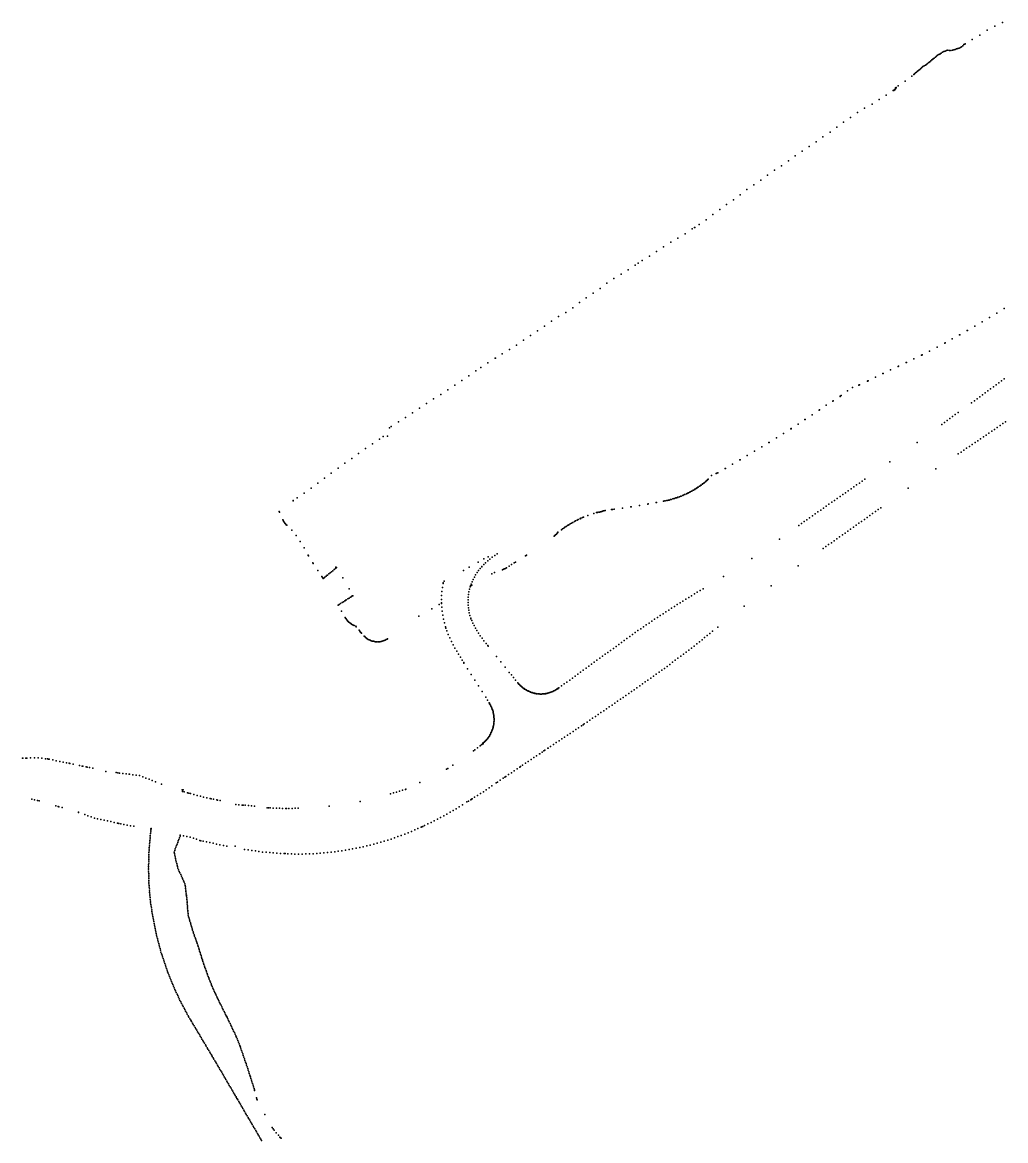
# Model space of a CAD drawing. Header units: metres. Extents: x 254871 to 264190, y 6271272 to 6280437.
# Drawn here: x 260120 to 260704, y 6278242 to 6278906 of the extents above; entities that cross this region are included whole.
import ezdxf

# ---------------------------------------------------------------- set-up
doc = ezdxf.new("R2010")
doc.units = ezdxf.units.M

msp = doc.modelspace()

# ---------------------------------------------------------------- linework, layer by layer
at = {"layer": 'Puntos'}
for p in [(260702.53, 6278906.41), (260693.41, 6278901.7), (260697.94, 6278904.17), (260679.54, 6278893.19), (260680, 6278893.48), (260680.27, 6278893.65), (260684.49, 6278896.21), (260688.96, 6278898.9), (260663.21, 6278886.42), (260663.93, 6278886.88), (260664.69, 6278887.24), (260665.2, 6278887.55), (260665.41, 6278887.69), (260666.12, 6278888.17), (260666.85, 6278888.62), (260667.6, 6278889.02), (260668.37, 6278889.38), (260669.15, 6278889.72), (260670, 6278889.85), (260670.02, 6278889.85), (260670.93, 6278889.74), (260671.84, 6278889.68), (260672.67, 6278889.83), (260673.47, 6278890.09), (260674.26, 6278890.36), (260675.06, 6278890.6), (260675.31, 6278890.68), (260675.85, 6278890.85), (260676.65, 6278891.1), (260677.43, 6278891.39), (260678.18, 6278891.82), (260678.84, 6278892.57), (260654.6, 6278879.56), (260655.21, 6278880.15), (260655.93, 6278880.55), (260656.66, 6278880.94), (260656.77, 6278880.99), (260657.34, 6278881.41), (260657.95, 6278882.01), (260658.62, 6278882.52), (260659.29, 6278883.02), (260659.95, 6278883.55), (260660.58, 6278884.16), (260660.87, 6278884.38), (260661.24, 6278884.72), (260661.95, 6278885.16), (260662.59, 6278885.76), (260648.7, 6278874.52), (260649.77, 6278875.5), (260650.18, 6278875.85), (260650.82, 6278876.36), (260651.44, 6278876.9), (260652.05, 6278877.46), (260652.58, 6278877.89), (260652.69, 6278877.97), (260653.38, 6278878.42), (260654.02, 6278878.93), (260638.01, 6278866.22), (260638.45, 6278866.41), (260638.56, 6278866.56), (260638.66, 6278866.7), (260638.76, 6278866.82), (260638.82, 6278867.46), (260638.83, 6278867.26), (260638.85, 6278866.94), (260638.93, 6278867.58), (260638.95, 6278867.04), (260639.14, 6278867.58), (260639.29, 6278867.63), (260639.4, 6278867.72), (260640.5, 6278868.78), (260644.67, 6278871.55), (260629.11, 6278860.63), (260633.36, 6278863.27), (260637.54, 6278866.02), (260637.92, 6278866.03), (260620.49, 6278855.53), (260624.98, 6278857.81), (260608.11, 6278847.06), (260612.23, 6278849.9), (260616.3, 6278852.81), (260600.02, 6278841.18), (260604.09, 6278844.08), (260591.84, 6278835.41), (260595.83, 6278838.44), (260579.38, 6278827.07), (260583.49, 6278829.91), (260587.68, 6278832.65), (260571.26, 6278821.22), (260575.32, 6278824.14), (260562.96, 6278815.63), (260567.03, 6278818.55), (260550.58, 6278807.16), (260554.76, 6278809.9), (260558.92, 6278812.69), (260542.61, 6278801.09), (260546.73, 6278803.92), (260534.49, 6278795.25), (260538.51, 6278798.23), (260526.5, 6278789.2), (260530.39, 6278792.38), (260514.04, 6278780.85), (260518.04, 6278783.86), (260519.6, 6278784.59), (260519.62, 6278784.61), (260522.34, 6278786.42), (260505.39, 6278775.79), (260509.7, 6278778.34), (260492.86, 6278767.54), (260497.02, 6278770.31), (260501.18, 6278773.08), (260484.33, 6278762.3), (260486.12, 6278763.49), (260488.49, 6278765.07), (260471.65, 6278754.26), (260475.88, 6278756.93), (260480.19, 6278759.49), (260463.52, 6278748.44), (260467.5, 6278751.47), (260455.2, 6278742.89), (260459.37, 6278745.65), (260443.02, 6278734.13), (260447.16, 6278736.93), (260451.14, 6278739.97), (260699.01, 6278733.71), (260699.13, 6278733.78), (260703.38, 6278736.42), (260703.44, 6278736.45), (260434.49, 6278728.88), (260438.65, 6278731.66), (260690.32, 6278728.5), (260690.41, 6278728.55), (260694.71, 6278731.13), (260694.72, 6278731.13), (260422.1, 6278720.42), (260426.23, 6278723.24), (260430.37, 6278726.05), (260677.01, 6278720.79), (260677.19, 6278720.89), (260681.56, 6278723.36), (260681.62, 6278723.4), (260681.69, 6278723.44), (260686, 6278725.98), (260413.85, 6278714.78), (260417.98, 6278717.6), (260663.56, 6278713.46), (260663.75, 6278713.56), (260668.18, 6278715.94), (260668.33, 6278716.02), (260672.65, 6278718.44), (260401.06, 6278706.92), (260401.23, 6278707.02), (260405.36, 6278709.48), (260409.56, 6278712.19), (260654.3, 6278708.71), (260654.48, 6278708.8), (260654.68, 6278708.89), (260659.1, 6278711.2), (260392.67, 6278701.47), (260396.78, 6278704.3), (260640.51, 6278702.08), (260640.72, 6278702.18), (260645.28, 6278704.37), (260645.37, 6278704.41), (260649.8, 6278706.6), (260381.28, 6278693.75), (260385.41, 6278696.57), (260389.54, 6278699.38), (260622.67, 6278693.55), (260627.02, 6278695.77), (260631.46, 6278697.86), (260631.54, 6278697.89), (260635.99, 6278700.04), (260703.53, 6278694.68), (260373.02, 6278688.11), (260377.15, 6278690.93), (260610.36, 6278687.61), (260613.34, 6278689.61), (260617.09, 6278691.05), (260617.32, 6278691.15), (260617.58, 6278691.26), (260622.22, 6278693.33), (260622.55, 6278693.49), (260693.82, 6278687.62), (260695.43, 6278688.8), (260697.05, 6278689.99), (260698.66, 6278691.17), (260700.28, 6278692.35), (260701.9, 6278693.51), (260364.52, 6278682.83), (260368.85, 6278685.35), (260601.71, 6278681.55), (260601.79, 6278681.61), (260605.99, 6278684.33), (260606.12, 6278684.41), (260606.61, 6278684.76), (260684.14, 6278680.53), (260685.75, 6278681.71), (260687.36, 6278682.89), (260688.98, 6278684.08), (260690.59, 6278685.26), (260692.21, 6278686.44), (260352.04, 6278674.51), (260356.18, 6278677.3), (260360.33, 6278680.09), (260593.62, 6278676.18), (260593.74, 6278676.27), (260597.66, 6278679), (260676.05, 6278674.64), (260343.62, 6278669.1), (260347.82, 6278671.81), (260581.03, 6278667.9), (260585.11, 6278670.53), (260585.18, 6278670.58), (260589.37, 6278673.32), (260589.44, 6278673.37), (260589.47, 6278673.39), (260666.36, 6278667.57), (260667.97, 6278668.75), (260669.59, 6278669.93), (260671.2, 6278671.11), (260672.82, 6278672.28), (260674.44, 6278673.46), (260701.02, 6278666.99), (260702.68, 6278668.11), (260704.33, 6278669.24), (260334.61, 6278660.44), (260337.21, 6278660.76), (260338.31, 6278665.66), (260339.43, 6278666.38), (260572.41, 6278662.24), (260572.46, 6278662.27), (260576.7, 6278664.94), (260576.93, 6278665.09), (260577.03, 6278665.16), (260692.76, 6278661.36), (260694.41, 6278662.48), (260696.07, 6278663.6), (260697.72, 6278664.73), (260699.37, 6278665.86), (260328.28, 6278656.1), (260332.41, 6278658.91), (260559.43, 6278654.32), (260563.71, 6278656.85), (260563.9, 6278656.97), (260568.15, 6278659.6), (260651.83, 6278656.94), (260682.82, 6278654.62), (260684.48, 6278655.74), (260686.13, 6278656.87), (260687.79, 6278657.99), (260689.45, 6278659.11), (260691.1, 6278660.23), (260315.98, 6278647.51), (260320.03, 6278650.45), (260324.09, 6278653.37), (260550.85, 6278649.22), (260555.1, 6278651.72), (260555.17, 6278651.76), (260676.19, 6278650.14), (260677.85, 6278651.26), (260679.51, 6278652.37), (260681.17, 6278653.5), (260307.84, 6278641.7), (260311.88, 6278644.65), (260537.68, 6278641.41), (260537.78, 6278641.47), (260537.84, 6278641.5), (260542.15, 6278644.03), (260546.46, 6278646.55), (260546.64, 6278646.65), (260635.5, 6278645.39), (260662.92, 6278641.21), (260299.78, 6278635.77), (260303.79, 6278638.77), (260526.57, 6278634.07), (260526.72, 6278634.2), (260527.12, 6278634.57), (260527.26, 6278634.7), (260527.33, 6278634.78), (260527.62, 6278635.08), (260529.67, 6278637.31), (260532.4, 6278638.5), (260532.82, 6278638.7), (260533.31, 6278638.95), (260619.08, 6278633.96), (260620.73, 6278635.11), (260291.78, 6278629.75), (260295.83, 6278632.7), (260516.73, 6278627.45), (260517, 6278627.59), (260517.8, 6278628.04), (260517.92, 6278628.1), (260518.71, 6278628.56), (260518.73, 6278628.57), (260518.84, 6278628.63), (260519.62, 6278629.1), (260519.8, 6278629.2), (260520.57, 6278629.68), (260520.64, 6278629.73), (260521.12, 6278630.03), (260521.25, 6278630.12), (260521.55, 6278630.31), (260521.61, 6278630.35), (260521.67, 6278630.4), (260522.43, 6278630.91), (260522.61, 6278631.03), (260523.35, 6278631.56), (260523.5, 6278631.67), (260524.23, 6278632.21), (260524.36, 6278632.3), (260525.07, 6278632.85), (260525.08, 6278632.86), (260525.25, 6278632.99), (260525.95, 6278633.55), (260526.14, 6278633.71), (260610.88, 6278628.25), (260612.52, 6278629.39), (260614.16, 6278630.54), (260615.8, 6278631.68), (260617.44, 6278632.82), (260646.52, 6278629.75), (260281.11, 6278622.34), (260281.15, 6278622.37), (260281.19, 6278622.4), (260283.55, 6278624.07), (260287.7, 6278626.86), (260496.83, 6278621.27), (260496.92, 6278621.29), (260501.04, 6278622.05), (260501.84, 6278622.2), (260502.05, 6278622.23), (260502.1, 6278622.24), (260502.99, 6278622.43), (260503.22, 6278622.48), (260504.11, 6278622.68), (260504.4, 6278622.75), (260505.29, 6278622.98), (260505.35, 6278623), (260505.72, 6278623.11), (260506.59, 6278623.38), (260506.63, 6278623.39), (260507.51, 6278623.66), (260507.62, 6278623.7), (260508.49, 6278623.98), (260508.54, 6278624), (260508.78, 6278624.08), (260508.84, 6278624.1), (260508.92, 6278624.13), (260509.54, 6278624.35), (260509.71, 6278624.41), (260510.56, 6278624.72), (260511.42, 6278625.03), (260511.68, 6278625.14), (260512.54, 6278625.48), (260512.65, 6278625.52), (260512.82, 6278625.6), (260513.66, 6278625.96), (260513.87, 6278626.06), (260514.7, 6278626.44), (260514.77, 6278626.47), (260515.14, 6278626.65), (260515.16, 6278626.66), (260515.62, 6278626.87), (260515.75, 6278626.94), (260515.92, 6278627.03), (260601.03, 6278621.39), (260602.67, 6278622.54), (260604.31, 6278623.68), (260605.95, 6278624.83), (260607.59, 6278625.97), (260609.23, 6278627.11), (260272.76, 6278615.93), (260272.76, 6278615.93), (260272.93, 6278615.55), (260459.71, 6278614.79), (260461.35, 6278615.28), (260461.78, 6278615.4), (260461.86, 6278615.4), (260462.37, 6278615.46), (260463.02, 6278615.56), (260463.66, 6278615.71), (260463.89, 6278615.78), (260464.49, 6278615.95), (260464.88, 6278616.08), (260465.5, 6278616.31), (260465.65, 6278616.38), (260465.68, 6278616.39), (260466.39, 6278616.54), (260470.14, 6278617.08), (260470.42, 6278617.11), (260470.61, 6278617.13), (260470.87, 6278617.17), (260471.85, 6278617.33), (260476.72, 6278618.01), (260476.81, 6278618.02), (260481.76, 6278618.76), (260481.9, 6278618.78), (260486.81, 6278619.59), (260491.73, 6278620.37), (260491.91, 6278620.4), (260591.2, 6278614.51), (260592.84, 6278615.66), (260594.48, 6278616.8), (260596.11, 6278617.95), (260597.75, 6278619.1), (260599.39, 6278620.25), (260625.31, 6278614.72), (260626.94, 6278615.88), (260628.57, 6278617.04), (260630.2, 6278618.2), (260275.06, 6278610.95), (260275.16, 6278610.74), (260275.47, 6278610.16), (260275.82, 6278609.61), (260276.2, 6278609.08), (260276.61, 6278608.57), (260277.06, 6278608.09), (260277.28, 6278607.88), (260444.03, 6278607.55), (260444.47, 6278607.82), (260444.53, 6278607.86), (260444.84, 6278608.04), (260445.63, 6278608.52), (260446.43, 6278608.98), (260447.28, 6278609.47), (260448.18, 6278609.98), (260448.19, 6278609.99), (260448.86, 6278610.35), (260449.74, 6278610.82), (260450.39, 6278611.16), (260451.53, 6278611.68), (260451.68, 6278611.74), (260451.7, 6278611.75), (260451.95, 6278611.87), (260452, 6278611.89), (260452.95, 6278612.32), (260453.04, 6278612.36), (260453.62, 6278612.63), (260456.07, 6278613.53), (260581.39, 6278607.59), (260583.03, 6278608.75), (260584.66, 6278609.91), (260586.29, 6278611.07), (260587.92, 6278612.21), (260589.56, 6278613.36), (260615.53, 6278607.76), (260617.16, 6278608.92), (260618.79, 6278610.08), (260620.42, 6278611.24), (260622.05, 6278612.4), (260623.68, 6278613.56), (260280.42, 6278604.93), (260282.84, 6278601.76), (260436.08, 6278601.35), (260436.47, 6278601.64), (260436.98, 6278602.05), (260437.45, 6278602.5), (260437.9, 6278602.98), (260438.32, 6278603.48), (260438.4, 6278603.59), (260440.43, 6278605.11), (260441.13, 6278605.62), (260441.81, 6278606.1), (260442.54, 6278606.59), (260443.3, 6278607.09), (260605.71, 6278600.86), (260607.35, 6278602.01), (260608.99, 6278603.15), (260610.63, 6278604.3), (260612.27, 6278605.45), (260613.91, 6278606.59), (260285.35, 6278598.2), (260287.59, 6278594.33), (260569.98, 6278599.49), (260595.88, 6278593.98), (260597.52, 6278595.12), (260599.16, 6278596.27), (260600.8, 6278597.42), (260602.44, 6278598.56), (260604.08, 6278599.71), (260289.97, 6278590.02), (260290.06, 6278589.85), (260290.17, 6278589.67), (260394.43, 6278587.8), (260394.43, 6278587.8), (260396.9, 6278589.02), (260396.9, 6278589.02), (260398, 6278587.7), (260398, 6278587.7), (260399.38, 6278588.75), (260399.38, 6278588.75), (260400.82, 6278589.8), (260400.82, 6278589.8), (260402.32, 6278590.84), (260402.32, 6278590.84), (260419.19, 6278589.66), (260419.5, 6278589.86), (260419.64, 6278589.96), (260553.52, 6278588.12), (260292.77, 6278585.39), (260292.98, 6278585.06), (260295.73, 6278580.89), (260295.76, 6278580.85), (260304.67, 6278580.79), (260305.44, 6278581.44), (260306.21, 6278582.09), (260306.46, 6278582.83), (260306.69, 6278582.49), (260306.91, 6278582.68), (260382.23, 6278580.84), (260382.23, 6278580.84), (260385.72, 6278582.83), (260385.72, 6278582.83), (260390.95, 6278585.81), (260390.95, 6278585.81), (260391.26, 6278580.91), (260391.26, 6278580.91), (260392.2, 6278582.12), (260392.2, 6278582.12), (260393.11, 6278583.18), (260393.11, 6278583.18), (260393.21, 6278583.29), (260393.21, 6278583.29), (260394.29, 6278584.42), (260394.29, 6278584.42), (260395.46, 6278585.53), (260395.46, 6278585.53), (260396.69, 6278586.63), (260396.69, 6278586.63), (260405.5, 6278581.35), (260405.54, 6278581.37), (260406.15, 6278581.6), (260406.75, 6278581.87), (260407.32, 6278582.18), (260407.88, 6278582.52), (260407.94, 6278582.56), (260409.41, 6278583.56), (260410.86, 6278584.51), (260412.43, 6278585.49), (260413.1, 6278585.91), (260581.12, 6278583.68), (260298.14, 6278577.28), (260298.52, 6278576.75), (260298.94, 6278576.24), (260299.03, 6278576.14), (260299.25, 6278576.32), (260300.03, 6278576.95), (260300.81, 6278577.58), (260301.39, 6278578.05), (260301.59, 6278578.21), (260302.37, 6278578.84), (260303.13, 6278579.49), (260303.9, 6278580.14), (260310.62, 6278576.5), (260370.81, 6278574.51), (260370.81, 6278574.51), (260387.39, 6278574.2), (260387.39, 6278574.2), (260388.03, 6278575.62), (260388.03, 6278575.62), (260388.76, 6278576.99), (260388.76, 6278576.99), (260389.53, 6278578.34), (260389.53, 6278578.34), (260390.37, 6278579.64), (260390.37, 6278579.64), (260399.13, 6278578.97), (260400.72, 6278579.75), (260536.69, 6278577.29), (260314.31, 6278569.96), (260369.52, 6278568.48), (260369.52, 6278568.48), (260369.82, 6278570.83), (260369.82, 6278570.83), (260370.21, 6278573.16), (260370.21, 6278573.16), (260370.32, 6278573.65), (260370.32, 6278573.65), (260385.56, 6278568.23), (260385.9, 6278569.76), (260386.32, 6278571.27), (260386.48, 6278571.76), (260386.81, 6278572.75), (260386.81, 6278572.75), (260387.08, 6278572.09), (260387.17, 6278572.15), (260387.19, 6278572.15), (260521.19, 6278568.03), (260522.91, 6278569.06), (260524.64, 6278570.09), (260564.98, 6278571.87), (260308.49, 6278560.76), (260309.33, 6278561.3), (260310.18, 6278561.84), (260311.02, 6278562.38), (260311.86, 6278562.92), (260312.17, 6278563.12), (260312.2, 6278563.14), (260312.7, 6278563.46), (260313.55, 6278564), (260314.39, 6278564.54), (260315.23, 6278565.08), (260315.33, 6278565.14), (260316.07, 6278565.62), (260316.34, 6278565.79), (260316.5, 6278565.89), (260367.8, 6278560.76), (260369.26, 6278563.77), (260369.26, 6278563.77), (260369.28, 6278561.62), (260369.28, 6278561.4), (260369.33, 6278566.13), (260369.33, 6278566.13), (260385.02, 6278561.98), (260385.03, 6278563.55), (260385.13, 6278565.12), (260385.29, 6278566.68), (260510.98, 6278561.69), (260512.68, 6278562.75), (260514.38, 6278563.81), (260516.07, 6278564.88), (260517.77, 6278565.94), (260519.47, 6278567), (260307.91, 6278560.39), (260309.93, 6278556.83), (260363.46, 6278558.2), (260363.52, 6278558.24), (260369.39, 6278559.04), (260369.63, 6278556.69), (260369.99, 6278554.35), (260385.1, 6278560.4), (260385.23, 6278558.83), (260385.43, 6278557.26), (260385.72, 6278555.71), (260386.11, 6278554.17), (260499.17, 6278554.14), (260500.83, 6278555.26), (260502.49, 6278556.38), (260504.19, 6278557.44), (260505.89, 6278558.5), (260507.58, 6278559.56), (260509.28, 6278560.63), (260549.08, 6278559.71), (260312.07, 6278552.9), (260312.19, 6278552.69), (260312.53, 6278552.13), (260312.91, 6278551.6), (260313.33, 6278551.09), (260313.78, 6278550.62), (260314.25, 6278550.17), (260314.76, 6278549.75), (260315.29, 6278549.37), (260315.85, 6278549.03), (260316.43, 6278548.72), (260317.02, 6278548.45), (260317.35, 6278548.32), (260318.3, 6278547.76), (260318.56, 6278547.46), (260355.8, 6278553.77), (260370.46, 6278552.03), (260371.02, 6278549.73), (260371.61, 6278547.42), (260386.59, 6278552.66), (260386.75, 6278552.19), (260387.16, 6278551.17), (260387.82, 6278549.68), (260388.57, 6278548.19), (260489.22, 6278547.44), (260490.87, 6278548.55), (260492.53, 6278549.67), (260494.19, 6278550.79), (260495.85, 6278551.91), (260497.51, 6278553.02), (260320.35, 6278545.39), (260320.72, 6278544.88), (260320.98, 6278544.56), (260321.31, 6278544.16), (260321.47, 6278543.97), (260321.65, 6278543.77), (260323.39, 6278541.89), (260323.66, 6278541.62), (260324.13, 6278541.17), (260371.83, 6278546.7), (260372.34, 6278545.16), (260373.18, 6278542.97), (260374.1, 6278540.85), (260389.4, 6278546.7), (260390.27, 6278545.19), (260391.21, 6278543.66), (260392.24, 6278542.15), (260481.04, 6278541.68), (260482.66, 6278542.86), (260484.28, 6278544.03), (260485.9, 6278545.2), (260487.56, 6278546.32), (260525.53, 6278541.04), (260527.1, 6278542.29), (260528.66, 6278543.55), (260530.22, 6278544.8), (260533.35, 6278547.31), (260324.64, 6278540.76), (260325.17, 6278540.38), (260325.73, 6278540.03), (260326.3, 6278539.72), (260326.9, 6278539.45), (260327.51, 6278539.22), (260328.14, 6278539.03), (260328.18, 6278539.02), (260328.82, 6278538.85), (260329.41, 6278538.72), (260330.06, 6278538.61), (260330.71, 6278538.54), (260331.36, 6278538.52), (260332.02, 6278538.54), (260332.67, 6278538.61), (260333.31, 6278538.72), (260333.95, 6278538.86), (260334.58, 6278539.05), (260335.19, 6278539.28), (260335.79, 6278539.55), (260336.36, 6278539.86), (260336.92, 6278540.21), (260337.2, 6278540.4), (260375.08, 6278538.8), (260376.1, 6278536.8), (260377.17, 6278534.87), (260393.33, 6278540.64), (260394.48, 6278539.12), (260395.69, 6278537.59), (260396.73, 6278536.31), (260396.94, 6278536.04), (260471.32, 6278534.64), (260472.94, 6278535.82), (260474.56, 6278536.99), (260476.18, 6278538.16), (260477.8, 6278539.34), (260479.42, 6278540.51), (260517.71, 6278534.78), (260519.28, 6278536.03), (260520.84, 6278537.28), (260522.4, 6278538.54), (260523.97, 6278539.79), (260378.25, 6278532.99), (260379.35, 6278531.16), (260380.44, 6278529.36), (260381.52, 6278527.62), (260401.94, 6278529.78), (260461.59, 6278527.62), (260463.21, 6278528.79), (260464.83, 6278529.96), (260466.45, 6278531.13), (260468.08, 6278532.3), (260469.7, 6278533.47), (260508.1, 6278527.58), (260509.7, 6278528.78), (260511.31, 6278529.98), (260512.91, 6278531.18), (260514.51, 6278532.38), (260516.11, 6278533.58), (260382.41, 6278526.2), (260382.6, 6278525.91), (260384.73, 6278522.52), (260404.46, 6278526.66), (260406.97, 6278523.54), (260453.48, 6278521.77), (260455.1, 6278522.94), (260456.72, 6278524.11), (260458.34, 6278525.28), (260459.97, 6278526.45), (260500.06, 6278521.63), (260501.7, 6278522.79), (260503.3, 6278523.99), (260504.9, 6278525.18), (260506.5, 6278526.38), (260386.87, 6278519.13), (260389.02, 6278515.75), (260409.49, 6278520.42), (260410.75, 6278518.86), (260412, 6278517.3), (260413.26, 6278515.74), (260443.78, 6278514.69), (260445.4, 6278515.87), (260447.01, 6278517.05), (260448.63, 6278518.23), (260450.24, 6278519.41), (260451.86, 6278520.59), (260490.25, 6278514.72), (260491.89, 6278515.87), (260493.52, 6278517.02), (260495.16, 6278518.18), (260496.79, 6278519.33), (260498.43, 6278520.48), (260391.17, 6278512.38), (260393.33, 6278509), (260414.52, 6278514.18), (260414.54, 6278514.15), (260414.58, 6278514.1), (260415.02, 6278513.57), (260415.13, 6278513.43), (260415.2, 6278513.49), (260415.54, 6278513.12), (260416.01, 6278512.64), (260416.16, 6278512.49), (260416.5, 6278512.17), (260417.01, 6278511.73), (260417.19, 6278511.58), (260417.53, 6278511.3), (260418.07, 6278510.9), (260418.28, 6278510.76), (260418.62, 6278510.52), (260419.18, 6278510.17), (260419.43, 6278510.03), (260419.76, 6278509.84), (260420.35, 6278509.53), (260420.63, 6278509.4), (260420.95, 6278509.25), (260421.56, 6278508.99), (260421.86, 6278508.87), (260422.17, 6278508.74), (260422.79, 6278508.52), (260423.12, 6278508.41), (260423.41, 6278508.31), (260424.04, 6278508.12), (260424.4, 6278508.03), (260424.67, 6278507.96), (260425.31, 6278507.81), (260425.71, 6278507.76), (260425.96, 6278507.73), (260426.61, 6278507.65), (260427.03, 6278507.61), (260427.26, 6278507.59), (260429.69, 6278507.61), (260429.86, 6278507.62), (260430.51, 6278507.69), (260431, 6278507.76), (260431.15, 6278507.79), (260431.79, 6278507.91), (260432.29, 6278508.03), (260432.42, 6278508.06), (260433.04, 6278508.22), (260433.56, 6278508.39), (260433.66, 6278508.42), (260434.27, 6278508.63), (260434.8, 6278508.84), (260434.87, 6278508.87), (260435.46, 6278509.13), (260435.99, 6278509.39), (260436.04, 6278509.41), (260436.6, 6278509.72), (260437.13, 6278510.03), (260437.16, 6278510.05), (260437.69, 6278510.4), (260438.22, 6278510.77), (260438.28, 6278510.68), (260438.28, 6278510.68), (260438.93, 6278511.16), (260440.55, 6278512.34), (260442.17, 6278513.52), (260480.42, 6278507.84), (260482.06, 6278508.98), (260483.71, 6278510.12), (260485.35, 6278511.26), (260486.98, 6278512.41), (260488.62, 6278513.57), (260395.48, 6278505.63), (260396.56, 6278503.94), (260397.64, 6278502.25), (260397.65, 6278502.22), (260397.83, 6278501.79), (260397.96, 6278501.58), (260398.31, 6278500.97), (260398.32, 6278500.95), (260427.91, 6278507.56), (260428.36, 6278507.55), (260428.56, 6278507.55), (260429.21, 6278507.57), (260470.56, 6278501), (260472.2, 6278502.14), (260473.84, 6278503.28), (260475.49, 6278504.42), (260477.13, 6278505.56), (260478.78, 6278506.7), (260398.63, 6278500.35), (260398.92, 6278499.71), (260398.94, 6278499.67), (260399.18, 6278499.07), (260399.42, 6278498.42), (260399.45, 6278498.35), (260399.64, 6278497.76), (260399.83, 6278497.09), (260399.85, 6278497), (260399.99, 6278496.42), (260400.13, 6278495.74), (260400.15, 6278495.62), (260400.25, 6278495.06), (260400.34, 6278494.38), (260462.29, 6278495.37), (260463.95, 6278496.49), (260465.6, 6278497.62), (260467.26, 6278498.74), (260468.91, 6278499.86), (260400.01, 6278488.26), (260400.11, 6278488.68), (260400.16, 6278488.92), (260400.28, 6278489.6), (260400.33, 6278490.06), (260400.36, 6278494.24), (260400.36, 6278490.28), (260400.41, 6278493.7), (260400.42, 6278490.96), (260400.45, 6278493.01), (260400.45, 6278492.84), (260400.45, 6278491.45), (260400.46, 6278491.64), (260400.47, 6278492.33), (260452.36, 6278488.63), (260453.35, 6278489.3), (260454.02, 6278489.76), (260455.67, 6278490.88), (260457.33, 6278492), (260458.98, 6278493.13), (260460.64, 6278494.25), (260396.65, 6278481.19), (260396.89, 6278481.5), (260397.29, 6278482.05), (260397.46, 6278482.32), (260397.66, 6278482.62), (260398.02, 6278483.2), (260398.18, 6278483.5), (260398.34, 6278483.8), (260398.63, 6278484.42), (260398.78, 6278484.75), (260398.91, 6278485.03), (260399.18, 6278485.66), (260399.32, 6278486.03), (260399.42, 6278486.3), (260399.64, 6278486.94), (260399.76, 6278487.34), (260399.84, 6278487.59), (260442.36, 6278481.99), (260444.03, 6278483.1), (260445.7, 6278484.2), (260447.36, 6278485.31), (260449.03, 6278486.42), (260450.7, 6278487.53), (260388.98, 6278474.41), (260390.6, 6278475.59), (260392.21, 6278476.77), (260392.39, 6278476.9), (260393.16, 6278477.5), (260393.7, 6278478.29), (260393.71, 6278477.91), (260393.89, 6278478.05), (260394.06, 6278478.57), (260394.59, 6278479), (260394.77, 6278479.16), (260395.1, 6278479.46), (260395.58, 6278479.93), (260395.76, 6278480.13), (260396.04, 6278480.44), (260396.47, 6278480.96), (260432.37, 6278475.33), (260432.56, 6278475.46), (260434.04, 6278476.45), (260435.7, 6278477.56), (260437.36, 6278478.67), (260439.03, 6278479.78), (260440.7, 6278480.88), (260120.27, 6278469.54), (260120.6, 6278469.54), (260122.4, 6278469.55), (260122.72, 6278469.54), (260122.89, 6278469.54), (260125.18, 6278469.57), (260127.45, 6278469.6), (260129.71, 6278469.64), (260131.91, 6278469.39), (260134.09, 6278469.14), (260135.22, 6278469.01), (260135.81, 6278468.89), (260136.23, 6278468.81), (260138.33, 6278468.38), (260140.4, 6278467.95), (260388.19, 6278473.82), (260422.4, 6278468.66), (260424.06, 6278469.77), (260425.72, 6278470.88), (260427.38, 6278472), (260427.57, 6278472.12), (260429.05, 6278473.11), (260430.07, 6278473.79), (260430.71, 6278474.22), (260142.45, 6278467.54), (260144.47, 6278467.12), (260146.46, 6278466.72), (260147.98, 6278466.41), (260148.43, 6278466.31), (260150.38, 6278465.89), (260154.31, 6278465.08), (260155.81, 6278464.77), (260156.27, 6278464.68), (260158.23, 6278464.28), (260158.69, 6278464.18), (260160.19, 6278463.88), (260160.23, 6278463.87), (260162.14, 6278463.43), (260169.93, 6278461.61), (260372.16, 6278462.94), (260372.96, 6278463.41), (260375.96, 6278465.39), (260412.44, 6278461.95), (260414.11, 6278463.06), (260415.77, 6278464.17), (260416.2, 6278464.46), (260417.42, 6278465.3), (260419.07, 6278466.43), (260420.74, 6278467.54), (260175.93, 6278460.88), (260177.01, 6278460.75), (260177.93, 6278460.64), (260179.93, 6278460.39), (260181.93, 6278460.15), (260183.77, 6278459.92), (260183.93, 6278459.9), (260185.93, 6278459.66), (260187.93, 6278459.41), (260189.93, 6278459.17), (260191.81, 6278458.43), (260193.69, 6278457.68), (260195.56, 6278456.94), (260197.44, 6278456.2), (260199.31, 6278455.46), (260356.27, 6278454.93), (260401.65, 6278454.72), (260402.47, 6278455.27), (260404.12, 6278456.39), (260405.78, 6278457.51), (260406.77, 6278458.18), (260407.44, 6278458.63), (260409.11, 6278459.74), (260410.77, 6278460.85), (260202.84, 6278454.06), (260215.19, 6278450.67), (260215.2, 6278450.72), (260215.47, 6278449.67), (260215.7, 6278450.59), (260216.37, 6278449.44), (260218.3, 6278448.92), (260219.13, 6278448.7), (260220.23, 6278448.4), (260222.16, 6278447.89), (260338.87, 6278448.26), (260340.65, 6278448.79), (260342.45, 6278449.32), (260344.24, 6278449.85), (260346.04, 6278450.38), (260347.84, 6278450.91), (260348.05, 6278450.97), (260392.38, 6278448.41), (260394.14, 6278449.49), (260395.83, 6278450.67), (260397.5, 6278451.83), (260399.16, 6278452.99), (260125.83, 6278445.09), (260127.53, 6278444.71), (260129.26, 6278444.31), (260129.31, 6278444.3), (260130.17, 6278444.11), (260224.1, 6278447.37), (260226.03, 6278446.86), (260227.96, 6278446.34), (260229.92, 6278445.94), (260231.88, 6278445.53), (260232.44, 6278445.41), (260233.83, 6278445.1), (260235.77, 6278444.66), (260236.18, 6278444.57), (260237.69, 6278444.23), (260247.05, 6278441.86), (260248.95, 6278441.74), (260250.84, 6278441.63), (260251.38, 6278441.59), (260252.7, 6278441.47), (260254.56, 6278441.3), (260320.85, 6278443.73), (260381.62, 6278441.74), (260384.33, 6278443.46), (260385.24, 6278443.99), (260386.62, 6278444.8), (260387.05, 6278445.09), (260387.52, 6278445.4), (260388.83, 6278446.21), (260390.61, 6278447.31), (260140.11, 6278441.16), (260141.58, 6278440.72), (260141.85, 6278440.65), (260142.03, 6278440.6), (260143.96, 6278440.07), (260153.57, 6278437.3), (260153.61, 6278437.29), (260157.35, 6278435.94), (260159.25, 6278435.26), (260161.14, 6278434.58), (260256.41, 6278441.13), (260258.26, 6278440.91), (260265.62, 6278440.02), (260266.43, 6278439.97), (260267.48, 6278439.93), (260269.33, 6278439.85), (260271.18, 6278439.78), (260273.03, 6278439.7), (260274.88, 6278439.62), (260276.73, 6278439.55), (260277.26, 6278439.53), (260278.59, 6278439.59), (260280.44, 6278439.67), (260282.29, 6278439.76), (260284.13, 6278439.84), (260302.56, 6278440.99), (260370.58, 6278435.27), (260372.45, 6278436.29), (260374.33, 6278437.31), (260376.2, 6278438.33), (260378.01, 6278439.47), (260379.81, 6278440.61), (260163.03, 6278433.89), (260164.98, 6278433.47), (260166.94, 6278433.04), (260168.89, 6278432.62), (260170.85, 6278432.19), (260172.8, 6278431.77), (260174.76, 6278431.34), (260176.71, 6278430.91), (260177.06, 6278430.84), (260177.53, 6278430.74), (260178.67, 6278430.49), (260180.62, 6278430.06), (260182.58, 6278429.64), (260184.57, 6278429.35), (260186.56, 6278429.05), (260357.24, 6278428.49), (260357.57, 6278428.65), (260358.23, 6278428.94), (260359.18, 6278429.41), (260361.09, 6278430.37), (260363.01, 6278431.32), (260364.92, 6278432.28), (260366.83, 6278433.23), (260368.7, 6278434.25), (260196.11, 6278421.57), (260196.19, 6278422.59), (260196.28, 6278423.62), (260196.36, 6278424.64), (260196.51, 6278425.66), (260196.63, 6278427.57), (260196.63, 6278427.57), (260196.67, 6278426.68), (260196.8, 6278427.55), (260196.82, 6278427.69), (260196.82, 6278427.69), (260196.82, 6278427.69), (260213.26, 6278421.26), (260213.61, 6278422.19), (260213.94, 6278423.73), (260213.96, 6278423.11), (260214.08, 6278423.7), (260214.08, 6278423.7), (260216.04, 6278423.29), (260217.99, 6278422.87), (260219.95, 6278422.46), (260221.91, 6278422.05), (260223.8, 6278421.35), (260339.3, 6278421.43), (260341.32, 6278422.16), (260343.34, 6278422.88), (260345.36, 6278423.6), (260347.38, 6278424.32), (260349.35, 6278425.16), (260351.33, 6278425.99), (260353.3, 6278426.83), (260355.27, 6278427.66), (260195.6, 6278415.42), (260195.68, 6278416.45), (260195.77, 6278417.47), (260195.85, 6278418.5), (260195.94, 6278419.52), (260196.02, 6278420.55), (260210.76, 6278414.69), (260211.12, 6278415.64), (260211.48, 6278416.58), (260211.84, 6278417.53), (260212.2, 6278418.46), (260212.55, 6278419.4), (260212.91, 6278420.33), (260225.69, 6278420.66), (260226.23, 6278420.46), (260227.63, 6278420.16), (260229.6, 6278419.73), (260231.59, 6278419.3), (260233.6, 6278418.89), (260235.62, 6278418.48), (260237.66, 6278418.07), (260239.71, 6278417.65), (260241.77, 6278417.23), (260246.71, 6278417.15), (260252.29, 6278415.29), (260254.41, 6278414.98), (260256.54, 6278414.67), (260312.19, 6278414.86), (260314.31, 6278415.2), (260316.44, 6278415.53), (260318.54, 6278415.99), (260320.64, 6278416.44), (260322.74, 6278416.9), (260324.84, 6278417.36), (260326.94, 6278417.81), (260329.01, 6278418.39), (260331.07, 6278418.97), (260333.14, 6278419.55), (260335.21, 6278420.13), (260337.28, 6278420.71), (260195.34, 6278408.23), (260195.37, 6278409.26), (260195.4, 6278410.28), (260195.43, 6278411.31), (260195.45, 6278412.34), (260195.48, 6278413.37), (260195.51, 6278414.4), (260210.4, 6278413.74), (260210.62, 6278412.76), (260210.84, 6278411.79), (260211.06, 6278410.82), (260211.28, 6278409.85), (260211.5, 6278408.88), (260258.66, 6278414.36), (260260.79, 6278414.05), (260262.91, 6278413.74), (260265.05, 6278413.57), (260267.19, 6278413.4), (260269.34, 6278413.23), (260271.48, 6278413.07), (260273.62, 6278412.9), (260275.77, 6278412.81), (260276.38, 6278412.76), (260277.91, 6278412.7), (260280.06, 6278412.61), (260282.21, 6278412.53), (260284.36, 6278412.44), (260286.51, 6278412.52), (260288.66, 6278412.6), (260290.81, 6278412.67), (260292.96, 6278412.75), (260295.11, 6278412.83), (260297.25, 6278413.03), (260299.39, 6278413.24), (260301.53, 6278413.45), (260303.67, 6278413.65), (260305.82, 6278413.86), (260307.94, 6278414.19), (260310.07, 6278414.53), (260195.23, 6278404.11), (260195.26, 6278405.14), (260195.26, 6278403.08), (260195.29, 6278406.17), (260195.29, 6278402.05), (260195.31, 6278407.2), (260211.71, 6278407.92), (260211.93, 6278406.96), (260212.14, 6278406), (260212.36, 6278405.05), (260212.57, 6278404.09), (260213.01, 6278403.15), (260213.44, 6278402.2), (260195.32, 6278401.02), (260195.35, 6278400), (260195.38, 6278398.97), (260195.4, 6278397.94), (260195.43, 6278396.91), (260195.46, 6278395.88), (260195.49, 6278394.85), (260213.88, 6278401.27), (260214.31, 6278400.34), (260214.74, 6278399.41), (260215.16, 6278398.48), (260215.59, 6278397.56), (260216.01, 6278396.65), (260216.43, 6278395.74), (260216.85, 6278394.83), (260195.52, 6278393.82), (260195.61, 6278392.79), (260195.7, 6278391.77), (260195.79, 6278390.74), (260195.88, 6278389.71), (260195.97, 6278388.69), (260216.96, 6278393.9), (260217.08, 6278392.98), (260217.19, 6278392.05), (260217.31, 6278391.12), (260217.42, 6278390.2), (260217.54, 6278389.27), (260217.65, 6278388.35), (260217.68, 6278388.07), (260196.07, 6278387.66), (260196.16, 6278386.64), (260196.25, 6278385.61), (260196.34, 6278384.58), (260196.43, 6278383.56), (260196.6, 6278382.54), (260196.76, 6278381.52), (260217.76, 6278387.42), (260217.88, 6278386.5), (260217.99, 6278385.57), (260218.07, 6278384.64), (260218.15, 6278383.71), (260218.22, 6278382.78), (260218.3, 6278381.85), (260196.93, 6278380.5), (260197.1, 6278379.49), (260197.26, 6278378.47), (260197.43, 6278377.45), (260197.59, 6278376.44), (260197.76, 6278375.42), (260218.38, 6278380.91), (260218.45, 6278379.98), (260218.53, 6278379.05), (260218.54, 6278378.92), (260218.61, 6278378.11), (260218.69, 6278377.17), (260218.76, 6278376.24), (260219.02, 6278375.33), (260197.93, 6278374.4), (260198.09, 6278373.39), (260198.3, 6278372.38), (260198.52, 6278371.37), (260198.73, 6278370.36), (260198.94, 6278369.35), (260199.15, 6278368.35), (260219.28, 6278374.43), (260219.55, 6278373.53), (260219.81, 6278372.63), (260220.07, 6278371.73), (260220.33, 6278370.83), (260220.59, 6278369.93), (260220.85, 6278369.04), (260221.11, 6278368.14), (260199.36, 6278367.34), (260199.57, 6278366.33), (260199.78, 6278365.32), (260199.99, 6278364.31), (260200.2, 6278363.3), (260200.47, 6278362.31), (260221.37, 6278367.24), (260221.68, 6278366.36), (260221.99, 6278365.48), (260222.3, 6278364.6), (260222.62, 6278363.72), (260222.93, 6278362.84), (260223.24, 6278361.96), (260200.74, 6278361.31), (260201.01, 6278360.32), (260201.27, 6278359.33), (260201.54, 6278358.33), (260201.81, 6278357.34), (260202.08, 6278356.34), (260202.35, 6278355.35), (260223.55, 6278361.08), (260223.86, 6278360.2), (260224.17, 6278359.33), (260224.48, 6278358.45), (260224.76, 6278357.56), (260225.03, 6278356.67), (260225.31, 6278355.79), (260225.58, 6278354.9), (260202.62, 6278354.35), (260202.89, 6278353.36), (260203.22, 6278352.38), (260203.55, 6278351.41), (260203.88, 6278350.43), (260204.21, 6278349.46), (260204.54, 6278348.48), (260225.85, 6278354.01), (260226.13, 6278353.12), (260226.4, 6278352.23), (260226.68, 6278351.34), (260226.95, 6278350.45), (260227.2, 6278349.65), (260227.23, 6278349.56), (260227.53, 6278348.68), (260204.87, 6278347.51), (260205.2, 6278346.53), (260205.53, 6278345.56), (260205.87, 6278344.58), (260206.2, 6278343.6), (260206.57, 6278342.65), (260206.95, 6278341.69), (260227.84, 6278347.8), (260228.14, 6278346.92), (260228.45, 6278346.04), (260228.75, 6278345.16), (260229.06, 6278344.28), (260229.36, 6278343.4), (260229.67, 6278342.51), (260229.98, 6278341.63), (260207.33, 6278340.73), (260207.71, 6278339.77), (260208.09, 6278338.82), (260208.47, 6278337.86), (260208.84, 6278336.9), (260209.22, 6278335.94), (260209.6, 6278334.99), (260230.28, 6278340.75), (260230.63, 6278339.88), (260230.97, 6278339.01), (260231.32, 6278338.14), (260231.66, 6278337.27), (260232.01, 6278336.4), (260232.35, 6278335.53), (260209.98, 6278334.03), (260210.42, 6278333.09), (260210.85, 6278332.16), (260211.29, 6278331.23), (260211.72, 6278330.29), (260212.16, 6278329.36), (260212.59, 6278328.43), (260232.7, 6278334.66), (260233.04, 6278333.78), (260233.39, 6278332.91), (260233.73, 6278332.03), (260234.14, 6278331.19), (260234.55, 6278330.35), (260234.96, 6278329.5), (260235.37, 6278328.66), (260213.03, 6278327.5), (260213.47, 6278326.56), (260213.9, 6278325.63), (260214.34, 6278324.7), (260214.83, 6278323.79), (260215.31, 6278322.88), (260215.8, 6278321.98), (260235.77, 6278327.81), (260236.18, 6278326.97), (260236.59, 6278326.12), (260237, 6278325.28), (260237.41, 6278324.43), (260237.82, 6278323.58), (260238.27, 6278322.69), (260238.72, 6278321.79), (260216.29, 6278321.07), (260216.78, 6278320.17), (260217.27, 6278319.26), (260217.76, 6278318.36), (260218.24, 6278317.45), (260218.73, 6278316.54), (260219.22, 6278315.64), (260239.17, 6278320.9), (260239.62, 6278320), (260240.07, 6278319.11), (260240.52, 6278318.21), (260240.97, 6278317.31), (260241.42, 6278316.42), (260241.63, 6278316), (260241.87, 6278315.52), (260219.74, 6278314.75), (260220.27, 6278313.87), (260220.49, 6278313.48), (260220.78, 6278312.99), (260221.3, 6278312.14), (260221.81, 6278311.28), (260222.32, 6278310.42), (260222.83, 6278309.56), (260223.35, 6278308.7), (260242.32, 6278314.63), (260242.75, 6278313.72), (260243.18, 6278312.82), (260243.61, 6278311.91), (260244.04, 6278311), (260244.47, 6278310.09), (260244.9, 6278309.19), (260223.86, 6278307.84), (260224.37, 6278306.98), (260224.89, 6278306.13), (260225.4, 6278305.27), (260225.91, 6278304.41), (260226.42, 6278303.55), (260226.94, 6278302.69), (260227.45, 6278301.83), (260245.33, 6278308.28), (260245.76, 6278307.37), (260246.19, 6278306.46), (260246.62, 6278305.56), (260247.05, 6278304.65), (260247.35, 6278304.02), (260247.46, 6278303.72), (260247.85, 6278302.75), (260248.23, 6278301.77), (260227.96, 6278300.97), (260228.48, 6278300.12), (260228.99, 6278299.26), (260229.5, 6278298.4), (260230.01, 6278297.54), (260230.52, 6278296.68), (260231.03, 6278295.82), (260248.61, 6278300.8), (260248.99, 6278299.83), (260249.37, 6278298.86), (260249.63, 6278298.19), (260249.75, 6278297.89), (260250.13, 6278296.92), (260250.51, 6278295.95), (260231.54, 6278294.95), (260232.04, 6278294.09), (260232.55, 6278293.23), (260232.96, 6278292.55), (260233.06, 6278292.37), (260233.57, 6278291.51), (260234.08, 6278290.65), (260234.59, 6278289.79), (260235.1, 6278288.93), (260250.85, 6278294.96), (260251.18, 6278293.97), (260251.51, 6278292.98), (260251.84, 6278291.99), (260252.17, 6278291), (260252.5, 6278290.02), (260252.82, 6278289.03), (260235.6, 6278288.07), (260236.11, 6278287.21), (260236.62, 6278286.34), (260237.13, 6278285.48), (260237.64, 6278284.62), (260238.15, 6278283.76), (260238.66, 6278282.9), (260239.16, 6278282.04), (260253.15, 6278288.05), (260253.48, 6278287.07), (260253.81, 6278286.09), (260254.13, 6278285.1), (260254.44, 6278284.12), (260254.76, 6278283.13), (260255.07, 6278282.15), (260239.67, 6278281.18), (260240.18, 6278280.32), (260240.68, 6278279.45), (260241.19, 6278278.59), (260241.69, 6278277.73), (260242.2, 6278276.86), (260242.71, 6278276), (260255.39, 6278281.17), (260255.59, 6278280.55), (260255.7, 6278280.19), (260256.02, 6278279.21), (260256.33, 6278278.23), (260256.65, 6278277.25), (260256.96, 6278276.28), (260257.28, 6278275.3), (260243.21, 6278275.14), (260243.72, 6278274.28), (260244.22, 6278273.41), (260244.73, 6278272.55), (260245.23, 6278271.69), (260245.74, 6278270.82), (260246.24, 6278269.96), (260246.75, 6278269.1), (260257.59, 6278274.33), (260257.9, 6278273.35), (260258.18, 6278272.49), (260258.21, 6278272.38), (260258.26, 6278272.16), (260247.21, 6278268.31), (260247.25, 6278268.24), (260247.76, 6278267.37), (260247.98, 6278267), (260248.27, 6278266.51), (260248.77, 6278265.65), (260249.28, 6278264.78), (260249.78, 6278263.92), (260250.29, 6278263.06), (260250.79, 6278262.19), (260259.41, 6278267.66), (260259.59, 6278266.97), (260259.79, 6278266.63), (260251.3, 6278261.33), (260251.8, 6278260.47), (260252.31, 6278259.6), (260252.81, 6278258.74), (260253.31, 6278257.88), (260253.82, 6278257.01), (260254.32, 6278256.15), (260254.66, 6278255.58), (260254.83, 6278255.29), (260264.35, 6278257.9), (260255.33, 6278254.43), (260255.84, 6278253.56), (260256.34, 6278252.7), (260256.85, 6278251.84), (260257.35, 6278250.97), (260257.86, 6278250.11), (260258.36, 6278249.25), (260268.68, 6278250.18), (260269.17, 6278249.33), (260258.87, 6278248.38), (260259.37, 6278247.52), (260259.88, 6278246.66), (260260.38, 6278245.79), (260260.88, 6278244.93), (260261.39, 6278244.06), (260261.89, 6278243.2), (260262.4, 6278242.34), (260269.81, 6278248.56), (260271.09, 6278247.03), (260272.37, 6278245.51), (260273.28, 6278244.42), (260273.7, 6278244), (260273.96, 6278243.73), (260273.96, 6278243.73)]:
    msp.add_point(p, dxfattribs=at)

doc.saveas('drawing.dxf')
